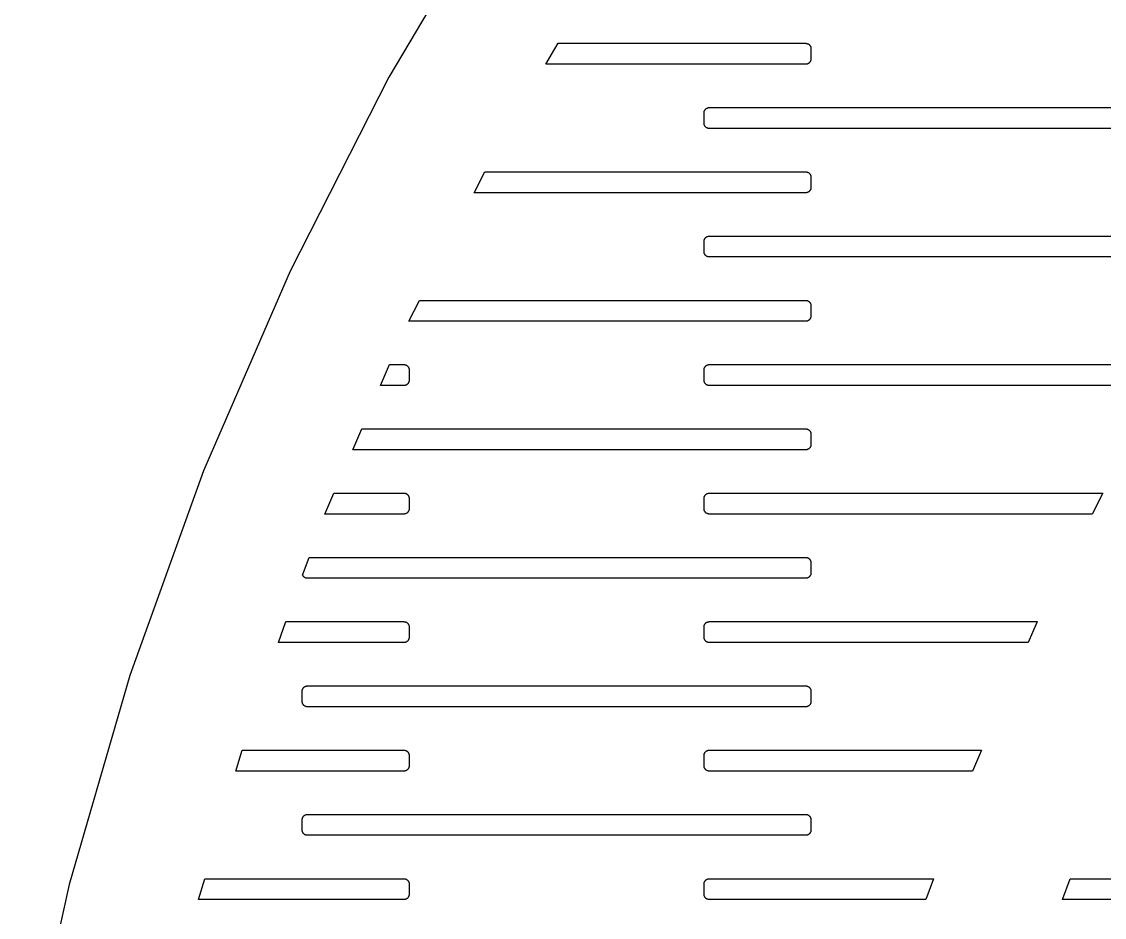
# Model space of a CAD drawing. Header units: metres. Extents: x -216 to 216, y -216 to 216.
# Drawn here: x -211.8 to -144.4, y 51.6 to 107.3 of the extents above; entities that cross this region are included whole.
import ezdxf

# ---------------------------------------------------------------- set-up
doc = ezdxf.new("R2010")
doc.units = ezdxf.units.M

msp = doc.modelspace()

# ---------------------------------------------------------------- linework, layer by layer
for p, q in [((-182.035, 115.523), (-188.929, 103.865)), ((-179.159, 104.678), (-178.39, 105.978)), ((-178.39, 105.978), (-162.997, 105.978)), ((-162.997, 105.978), (-162.977, 105.977)), ((-162.977, 105.977), (-162.956, 105.975)), ((-162.956, 105.975), (-162.936, 105.972)), ((-162.936, 105.972), (-162.916, 105.968)), ((-162.916, 105.968), (-162.897, 105.962)), ((-162.897, 105.962), (-162.878, 105.955)), ((-162.878, 105.955), (-162.859, 105.947)), ((-162.859, 105.947), (-162.841, 105.938)), ((-162.841, 105.938), (-162.823, 105.927)), ((-162.823, 105.927), (-162.806, 105.916)), ((-162.806, 105.916), (-162.79, 105.903)), ((-162.79, 105.903), (-162.775, 105.89)), ((-162.775, 105.89), (-162.76, 105.875)), ((-162.76, 105.875), (-162.747, 105.86)), ((-162.747, 105.86), (-162.734, 105.844)), ((-162.734, 105.844), (-162.723, 105.827)), ((-162.723, 105.827), (-162.712, 105.809)), ((-162.712, 105.809), (-162.703, 105.791)), ((-162.703, 105.791), (-162.695, 105.772)), ((-162.695, 105.772), (-162.688, 105.753)), ((-162.688, 105.753), (-162.682, 105.734)), ((-162.682, 105.734), (-162.678, 105.714)), ((-162.678, 105.714), (-162.675, 105.694)), ((-162.675, 105.694), (-162.673, 105.673)), ((-162.673, 105.673), (-162.672, 105.653)), ((-162.672, 105.653), (-162.672, 105.003)), ((-162.997, 104.678), (-179.159, 104.678)), ((-162.977, 104.678), (-162.997, 104.678)), ((-162.956, 104.68), (-162.977, 104.678)), ((-162.936, 104.684), (-162.956, 104.68)), ((-162.916, 104.688), (-162.936, 104.684)), ((-162.897, 104.694), (-162.916, 104.688)), ((-162.878, 104.701), (-162.897, 104.694)), ((-162.859, 104.709), (-162.878, 104.701)), ((-162.841, 104.718), (-162.859, 104.709)), ((-162.823, 104.728), (-162.841, 104.718)), ((-162.806, 104.74), (-162.823, 104.728)), ((-162.79, 104.752), (-162.806, 104.74)), ((-162.775, 104.766), (-162.79, 104.752)), ((-162.76, 104.78), (-162.775, 104.766)), ((-162.747, 104.796), (-162.76, 104.78)), ((-162.734, 104.812), (-162.747, 104.796)), ((-162.723, 104.829), (-162.734, 104.812)), ((-162.712, 104.846), (-162.723, 104.829)), ((-162.703, 104.864), (-162.712, 104.846)), ((-162.695, 104.883), (-162.703, 104.864)), ((-162.688, 104.902), (-162.695, 104.883)), ((-162.682, 104.922), (-162.688, 104.902)), ((-162.678, 104.942), (-162.682, 104.922)), ((-162.675, 104.962), (-162.678, 104.942)), ((-162.673, 104.982), (-162.675, 104.962)), ((-162.672, 105.003), (-162.673, 104.982)), ((-188.929, 103.865), (-195.078, 91.7968)), ((-169.32, 101.694), (-169.316, 101.714)), ((-169.316, 101.714), (-169.312, 101.734)), ((-169.312, 101.734), (-169.306, 101.753)), ((-169.306, 101.753), (-169.299, 101.772)), ((-169.299, 101.772), (-169.291, 101.791)), ((-169.291, 101.791), (-169.282, 101.809)), ((-169.282, 101.809), (-169.272, 101.827)), ((-169.272, 101.827), (-169.26, 101.844)), ((-169.26, 101.844), (-169.248, 101.86)), ((-169.248, 101.86), (-169.234, 101.875)), ((-169.234, 101.875), (-169.22, 101.89)), ((-169.22, 101.89), (-169.204, 101.903)), ((-169.204, 101.903), (-169.188, 101.916)), ((-169.188, 101.916), (-169.171, 101.927)), ((-169.171, 101.927), (-169.154, 101.938)), ((-169.154, 101.938), (-169.136, 101.947)), ((-169.136, 101.947), (-169.117, 101.955)), ((-169.117, 101.955), (-169.098, 101.962)), ((-169.098, 101.962), (-169.078, 101.968)), ((-169.078, 101.968), (-169.058, 101.972)), ((-169.058, 101.972), (-169.038, 101.975)), ((-169.038, 101.975), (-169.018, 101.977)), ((-169.018, 101.977), (-168.997, 101.978)), ((-168.997, 101.978), (-137.997, 101.978)), ((-169.322, 101.673), (-169.32, 101.694)), ((-169.322, 101.653), (-169.322, 101.673)), ((-169.322, 101.003), (-169.322, 101.653)), ((-169.322, 100.982), (-169.322, 101.003)), ((-169.32, 100.962), (-169.322, 100.982)), ((-169.316, 100.942), (-169.32, 100.962)), ((-169.312, 100.922), (-169.316, 100.942)), ((-169.306, 100.902), (-169.312, 100.922)), ((-169.299, 100.883), (-169.306, 100.902)), ((-169.291, 100.864), (-169.299, 100.883)), ((-169.282, 100.846), (-169.291, 100.864)), ((-169.272, 100.829), (-169.282, 100.846)), ((-169.26, 100.812), (-169.272, 100.829)), ((-169.248, 100.796), (-169.26, 100.812)), ((-169.234, 100.78), (-169.248, 100.796)), ((-169.22, 100.766), (-169.234, 100.78)), ((-169.204, 100.752), (-169.22, 100.766)), ((-169.188, 100.74), (-169.204, 100.752)), ((-169.171, 100.728), (-169.188, 100.74)), ((-169.154, 100.718), (-169.171, 100.728)), ((-169.136, 100.709), (-169.154, 100.718)), ((-169.117, 100.701), (-169.136, 100.709)), ((-169.098, 100.694), (-169.117, 100.701)), ((-169.078, 100.688), (-169.098, 100.694)), ((-169.058, 100.684), (-169.078, 100.688)), ((-169.038, 100.68), (-169.058, 100.684)), ((-169.018, 100.678), (-169.038, 100.68)), ((-168.997, 100.678), (-169.018, 100.678)), ((-137.997, 100.678), (-168.997, 100.678)), ((-183.617, 96.6778), (-182.955, 97.9778)), ((-182.955, 97.9778), (-162.997, 97.9778)), ((-162.997, 97.9778), (-162.977, 97.9772)), ((-162.977, 97.9772), (-162.956, 97.9752)), ((-162.956, 97.9752), (-162.936, 97.972)), ((-162.936, 97.972), (-162.916, 97.9676)), ((-162.916, 97.9676), (-162.897, 97.9619)), ((-162.897, 97.9619), (-162.878, 97.955)), ((-162.878, 97.955), (-162.859, 97.9469)), ((-162.859, 97.9469), (-162.841, 97.9376)), ((-162.841, 97.9376), (-162.823, 97.9272)), ((-162.823, 97.9272), (-162.806, 97.9157)), ((-162.806, 97.9157), (-162.79, 97.9032)), ((-162.79, 97.9032), (-162.775, 97.8897)), ((-162.775, 97.8897), (-162.76, 97.8753)), ((-162.76, 97.8753), (-162.747, 97.86)), ((-162.747, 97.86), (-162.734, 97.8438)), ((-162.734, 97.8438), (-162.723, 97.8269)), ((-162.723, 97.8269), (-162.712, 97.8094)), ((-162.712, 97.8094), (-162.703, 97.7912)), ((-162.703, 97.7912), (-162.695, 97.7724)), ((-162.695, 97.7724), (-162.688, 97.7532)), ((-162.688, 97.7532), (-162.682, 97.7336)), ((-162.682, 97.7336), (-162.678, 97.7137)), ((-162.678, 97.7137), (-162.675, 97.6935)), ((-162.675, 97.6935), (-162.673, 97.6732)), ((-162.673, 97.6732), (-162.672, 97.6528)), ((-162.672, 97.0028), (-162.673, 96.9824)), ((-162.672, 97.6528), (-162.672, 97.0028)), ((-162.997, 96.6778), (-183.617, 96.6778)), ((-162.977, 96.6784), (-162.997, 96.6778)), ((-162.956, 96.6804), (-162.977, 96.6784)), ((-162.936, 96.6835), (-162.956, 96.6804)), ((-162.916, 96.688), (-162.936, 96.6835)), ((-162.897, 96.6937), (-162.916, 96.688)), ((-162.878, 96.7006), (-162.897, 96.6937)), ((-162.859, 96.7087), (-162.878, 96.7006)), ((-162.841, 96.718), (-162.859, 96.7087)), ((-162.823, 96.7284), (-162.841, 96.718)), ((-162.806, 96.7399), (-162.823, 96.7284)), ((-162.79, 96.7524), (-162.806, 96.7399)), ((-162.775, 96.7659), (-162.79, 96.7524)), ((-162.76, 96.7803), (-162.775, 96.7659)), ((-162.747, 96.7956), (-162.76, 96.7803)), ((-162.734, 96.8118), (-162.747, 96.7956)), ((-162.723, 96.8287), (-162.734, 96.8118)), ((-162.712, 96.8462), (-162.723, 96.8287)), ((-162.703, 96.8644), (-162.712, 96.8462)), ((-162.695, 96.8831), (-162.703, 96.8644)), ((-162.688, 96.9024), (-162.695, 96.8831)), ((-162.682, 96.922), (-162.688, 96.9024)), ((-162.678, 96.9419), (-162.682, 96.922)), ((-162.675, 96.9621), (-162.678, 96.9419)), ((-162.673, 96.9824), (-162.675, 96.9621)), ((-169.322, 93.6732), (-169.32, 93.6935)), ((-169.322, 93.6528), (-169.322, 93.6732)), ((-169.322, 93.0028), (-169.322, 93.6528)), ((-169.32, 93.6935), (-169.316, 93.7137)), ((-169.316, 93.7137), (-169.312, 93.7336)), ((-169.312, 93.7336), (-169.306, 93.7532)), ((-169.306, 93.7532), (-169.299, 93.7724)), ((-169.299, 93.7724), (-169.291, 93.7912)), ((-169.291, 93.7912), (-169.282, 93.8094)), ((-169.282, 93.8094), (-169.272, 93.8269)), ((-169.272, 93.8269), (-169.26, 93.8438)), ((-169.26, 93.8438), (-169.248, 93.86)), ((-169.248, 93.86), (-169.234, 93.8753)), ((-169.234, 93.8753), (-169.22, 93.8897)), ((-169.22, 93.8897), (-169.204, 93.9032)), ((-169.204, 93.9032), (-169.188, 93.9157)), ((-169.188, 93.9157), (-169.171, 93.9272)), ((-169.171, 93.9272), (-169.154, 93.9376)), ((-169.154, 93.9376), (-169.136, 93.9469)), ((-169.136, 93.9469), (-169.117, 93.955)), ((-169.117, 93.955), (-169.098, 93.9619)), ((-169.098, 93.9619), (-169.078, 93.9676)), ((-169.078, 93.9676), (-169.058, 93.972)), ((-169.058, 93.972), (-169.038, 93.9752)), ((-169.038, 93.9752), (-169.018, 93.9772)), ((-169.018, 93.9772), (-168.997, 93.9778)), ((-168.997, 93.9778), (-137.997, 93.9778)), ((-169.322, 92.9824), (-169.322, 93.0028)), ((-169.32, 92.9621), (-169.322, 92.9824)), ((-169.316, 92.9419), (-169.32, 92.9621)), ((-169.312, 92.922), (-169.316, 92.9419)), ((-169.306, 92.9024), (-169.312, 92.922)), ((-169.299, 92.8831), (-169.306, 92.9024)), ((-169.291, 92.8644), (-169.299, 92.8831)), ((-169.282, 92.8462), (-169.291, 92.8644)), ((-169.272, 92.8287), (-169.282, 92.8462)), ((-169.26, 92.8118), (-169.272, 92.8287)), ((-169.248, 92.7956), (-169.26, 92.8118)), ((-169.234, 92.7803), (-169.248, 92.7956)), ((-169.22, 92.7659), (-169.234, 92.7803)), ((-169.204, 92.7524), (-169.22, 92.7659)), ((-169.188, 92.7399), (-169.204, 92.7524)), ((-169.171, 92.7284), (-169.188, 92.7399)), ((-169.154, 92.718), (-169.171, 92.7284)), ((-169.136, 92.7087), (-169.154, 92.718)), ((-169.117, 92.7006), (-169.136, 92.7087)), ((-169.098, 92.6937), (-169.117, 92.7006)), ((-169.078, 92.688), (-169.098, 92.6937)), ((-169.058, 92.6835), (-169.078, 92.688)), ((-169.038, 92.6804), (-169.058, 92.6835)), ((-169.018, 92.6784), (-169.038, 92.6804)), ((-168.997, 92.6778), (-169.018, 92.6784)), ((-137.997, 92.6778), (-168.997, 92.6778)), ((-195.078, 91.7968), (-200.457, 79.3666)), ((-187.693, 88.6778), (-187.031, 89.9778)), ((-187.031, 89.9778), (-162.997, 89.9778)), ((-162.997, 89.9778), (-162.977, 89.9772)), ((-162.977, 89.9772), (-162.956, 89.9752)), ((-162.956, 89.9752), (-162.936, 89.972)), ((-162.936, 89.972), (-162.916, 89.9676)), ((-162.916, 89.9676), (-162.897, 89.9619)), ((-162.897, 89.9619), (-162.878, 89.955)), ((-162.878, 89.955), (-162.859, 89.9469)), ((-162.859, 89.9469), (-162.841, 89.9376)), ((-162.841, 89.9376), (-162.823, 89.9272)), ((-162.823, 89.9272), (-162.806, 89.9157)), ((-162.806, 89.9157), (-162.79, 89.9032)), ((-162.79, 89.9032), (-162.775, 89.8897)), ((-162.775, 89.8897), (-162.76, 89.8753)), ((-162.76, 89.8753), (-162.747, 89.86)), ((-162.747, 89.86), (-162.734, 89.8438)), ((-162.734, 89.8438), (-162.723, 89.8269)), ((-162.723, 89.8269), (-162.712, 89.8094)), ((-162.712, 89.8094), (-162.703, 89.7912)), ((-162.703, 89.7912), (-162.695, 89.7724)), ((-162.695, 89.7724), (-162.688, 89.7532)), ((-162.688, 89.7532), (-162.682, 89.7336)), ((-162.682, 89.7336), (-162.678, 89.7137)), ((-162.678, 89.7137), (-162.675, 89.6935)), ((-162.675, 89.6935), (-162.673, 89.6732)), ((-162.673, 89.6732), (-162.672, 89.6528)), ((-162.672, 89.6528), (-162.672, 89.0028)), ((-162.682, 88.922), (-162.688, 88.9024)), ((-162.678, 88.9419), (-162.682, 88.922)), ((-162.675, 88.9621), (-162.678, 88.9419)), ((-162.673, 88.9824), (-162.675, 88.9621)), ((-162.672, 89.0028), (-162.673, 88.9824)), ((-162.997, 88.6778), (-187.693, 88.6778)), ((-162.977, 88.6784), (-162.997, 88.6778)), ((-162.956, 88.6804), (-162.977, 88.6784)), ((-162.936, 88.6835), (-162.956, 88.6804)), ((-162.916, 88.688), (-162.936, 88.6835)), ((-162.897, 88.6937), (-162.916, 88.688)), ((-162.878, 88.7006), (-162.897, 88.6937)), ((-162.859, 88.7087), (-162.878, 88.7006)), ((-162.841, 88.718), (-162.859, 88.7087)), ((-162.823, 88.7284), (-162.841, 88.718)), ((-162.806, 88.7399), (-162.823, 88.7284)), ((-162.79, 88.7524), (-162.806, 88.7399)), ((-162.775, 88.7659), (-162.79, 88.7524)), ((-162.76, 88.7803), (-162.775, 88.7659)), ((-162.747, 88.7956), (-162.76, 88.7803)), ((-162.734, 88.8118), (-162.747, 88.7956)), ((-162.723, 88.8287), (-162.734, 88.8118)), ((-162.712, 88.8462), (-162.723, 88.8287)), ((-162.703, 88.8644), (-162.712, 88.8462)), ((-162.695, 88.8831), (-162.703, 88.8644)), ((-162.688, 88.9024), (-162.695, 88.8831)), ((-189.446, 84.6778), (-188.884, 85.9778)), ((-188.884, 85.9778), (-187.997, 85.9778)), ((-187.997, 85.9778), (-187.977, 85.9772)), ((-187.977, 85.9772), (-187.956, 85.9752)), ((-187.956, 85.9752), (-187.936, 85.972)), ((-187.936, 85.972), (-187.916, 85.9676)), ((-187.916, 85.9676), (-187.897, 85.9619)), ((-187.897, 85.9619), (-187.878, 85.955)), ((-187.878, 85.955), (-187.859, 85.9469)), ((-187.859, 85.9469), (-187.841, 85.9376)), ((-187.841, 85.9376), (-187.823, 85.9272)), ((-187.823, 85.9272), (-187.806, 85.9157)), ((-187.806, 85.9157), (-187.79, 85.9032)), ((-187.79, 85.9032), (-187.775, 85.8897)), ((-187.775, 85.8897), (-187.76, 85.8753)), ((-187.76, 85.8753), (-187.747, 85.86)), ((-187.747, 85.86), (-187.734, 85.8438)), ((-187.734, 85.8438), (-187.723, 85.8269)), ((-187.723, 85.8269), (-187.712, 85.8094)), ((-187.712, 85.8094), (-187.703, 85.7912)), ((-187.703, 85.7912), (-187.695, 85.7724)), ((-187.695, 85.7724), (-187.688, 85.7532)), ((-187.688, 85.7532), (-187.682, 85.7336)), ((-187.682, 85.7336), (-187.678, 85.7137)), ((-187.678, 85.7137), (-187.675, 85.6935)), ((-187.675, 85.6935), (-187.673, 85.6732)), ((-187.673, 85.6732), (-187.672, 85.6528)), ((-187.672, 85.6528), (-187.672, 85.0028)), ((-169.322, 85.6732), (-169.32, 85.6935)), ((-169.322, 85.6528), (-169.322, 85.6732)), ((-169.322, 85.0028), (-169.322, 85.6528)), ((-169.32, 85.6935), (-169.316, 85.7137)), ((-169.316, 85.7137), (-169.312, 85.7336)), ((-169.312, 85.7336), (-169.306, 85.7532)), ((-169.306, 85.7532), (-169.299, 85.7724)), ((-169.299, 85.7724), (-169.291, 85.7912)), ((-169.291, 85.7912), (-169.282, 85.8094)), ((-169.282, 85.8094), (-169.272, 85.8269)), ((-169.272, 85.8269), (-169.26, 85.8438)), ((-169.26, 85.8438), (-169.248, 85.86)), ((-169.248, 85.86), (-169.234, 85.8753)), ((-169.234, 85.8753), (-169.22, 85.8897)), ((-169.22, 85.8897), (-169.204, 85.9032)), ((-169.204, 85.9032), (-169.188, 85.9157)), ((-169.188, 85.9157), (-169.171, 85.9272)), ((-169.171, 85.9272), (-169.154, 85.9376)), ((-169.154, 85.9376), (-169.136, 85.9469)), ((-169.136, 85.9469), (-169.117, 85.955)), ((-169.117, 85.955), (-169.098, 85.9619)), ((-169.098, 85.9619), (-169.078, 85.9676)), ((-169.078, 85.9676), (-169.058, 85.972)), ((-169.058, 85.972), (-169.038, 85.9752)), ((-169.038, 85.9752), (-169.018, 85.9772)), ((-169.018, 85.9772), (-168.997, 85.9778)), ((-168.997, 85.9778), (-139.88, 85.9778)), ((-187.695, 84.8831), (-187.703, 84.8644)), ((-187.688, 84.9024), (-187.695, 84.8831)), ((-187.682, 84.922), (-187.688, 84.9024)), ((-187.678, 84.9419), (-187.682, 84.922)), ((-187.675, 84.9621), (-187.678, 84.9419)), ((-187.673, 84.9824), (-187.675, 84.9621)), ((-187.672, 85.0028), (-187.673, 84.9824)), ((-169.322, 84.9824), (-169.322, 85.0028)), ((-169.32, 84.9621), (-169.322, 84.9824)), ((-169.316, 84.9419), (-169.32, 84.9621)), ((-169.312, 84.922), (-169.316, 84.9419)), ((-169.306, 84.9024), (-169.312, 84.922)), ((-169.299, 84.8831), (-169.306, 84.9024)), ((-169.291, 84.8644), (-169.299, 84.8831)), ((-187.997, 84.6778), (-189.446, 84.6778)), ((-187.977, 84.6784), (-187.997, 84.6778)), ((-187.956, 84.6804), (-187.977, 84.6784)), ((-187.936, 84.6835), (-187.956, 84.6804)), ((-187.916, 84.688), (-187.936, 84.6835)), ((-187.897, 84.6937), (-187.916, 84.688)), ((-187.878, 84.7006), (-187.897, 84.6937)), ((-187.859, 84.7087), (-187.878, 84.7006)), ((-187.841, 84.718), (-187.859, 84.7087)), ((-187.823, 84.7284), (-187.841, 84.718)), ((-187.806, 84.7399), (-187.823, 84.7284)), ((-187.79, 84.7524), (-187.806, 84.7399)), ((-187.775, 84.7659), (-187.79, 84.7524)), ((-187.76, 84.7803), (-187.775, 84.7659)), ((-187.747, 84.7956), (-187.76, 84.7803)), ((-187.734, 84.8118), (-187.747, 84.7956)), ((-187.723, 84.8287), (-187.734, 84.8118)), ((-187.712, 84.8462), (-187.723, 84.8287)), ((-187.703, 84.8644), (-187.712, 84.8462)), ((-169.282, 84.8462), (-169.291, 84.8644)), ((-169.272, 84.8287), (-169.282, 84.8462)), ((-169.26, 84.8118), (-169.272, 84.8287)), ((-169.248, 84.7956), (-169.26, 84.8118)), ((-169.234, 84.7803), (-169.248, 84.7956)), ((-169.22, 84.7659), (-169.234, 84.7803)), ((-169.204, 84.7524), (-169.22, 84.7659)), ((-169.188, 84.7399), (-169.204, 84.7524)), ((-169.171, 84.7284), (-169.188, 84.7399)), ((-169.154, 84.718), (-169.171, 84.7284)), ((-169.136, 84.7087), (-169.154, 84.718)), ((-169.117, 84.7006), (-169.136, 84.7087)), ((-169.098, 84.6937), (-169.117, 84.7006)), ((-169.078, 84.688), (-169.098, 84.6937)), ((-169.058, 84.6835), (-169.078, 84.688)), ((-169.038, 84.6804), (-169.058, 84.6835)), ((-169.018, 84.6784), (-169.038, 84.6804)), ((-168.997, 84.6778), (-169.018, 84.6784)), ((-140.649, 84.6778), (-168.997, 84.6778)), ((-191.177, 80.6778), (-190.615, 81.9778)), ((-190.615, 81.9778), (-162.997, 81.9778)), ((-162.997, 81.9778), (-162.977, 81.9772)), ((-162.977, 81.9772), (-162.956, 81.9752)), ((-162.956, 81.9752), (-162.936, 81.972)), ((-162.936, 81.972), (-162.916, 81.9676)), ((-162.916, 81.9676), (-162.897, 81.9619)), ((-162.897, 81.9619), (-162.878, 81.955)), ((-162.878, 81.955), (-162.859, 81.9469)), ((-162.859, 81.9469), (-162.841, 81.9376)), ((-162.841, 81.9376), (-162.823, 81.9272)), ((-162.823, 81.9272), (-162.806, 81.9157)), ((-162.806, 81.9157), (-162.79, 81.9032)), ((-162.79, 81.9032), (-162.775, 81.8897)), ((-162.775, 81.8897), (-162.76, 81.8753)), ((-162.76, 81.8753), (-162.747, 81.86)), ((-162.747, 81.86), (-162.734, 81.8438)), ((-162.734, 81.8438), (-162.723, 81.8269)), ((-162.723, 81.8269), (-162.712, 81.8094)), ((-162.712, 81.8094), (-162.703, 81.7912)), ((-162.703, 81.7912), (-162.695, 81.7724)), ((-162.695, 81.7724), (-162.688, 81.7532)), ((-162.688, 81.7532), (-162.682, 81.7336)), ((-162.682, 81.7336), (-162.678, 81.7137)), ((-162.678, 81.7137), (-162.675, 81.6935)), ((-162.675, 81.6935), (-162.673, 81.6732)), ((-162.673, 81.6732), (-162.672, 81.6528)), ((-162.672, 81.6528), (-162.672, 81.0028)), ((-162.712, 80.8462), (-162.723, 80.8287)), ((-162.703, 80.8644), (-162.712, 80.8462)), ((-162.695, 80.8831), (-162.703, 80.8644)), ((-162.688, 80.9024), (-162.695, 80.8831)), ((-162.682, 80.922), (-162.688, 80.9024)), ((-162.678, 80.9419), (-162.682, 80.922)), ((-162.675, 80.9621), (-162.678, 80.9419)), ((-162.673, 80.9824), (-162.675, 80.9621)), ((-162.672, 81.0028), (-162.673, 80.9824)), ((-162.997, 80.6778), (-191.177, 80.6778)), ((-162.977, 80.6784), (-162.997, 80.6778)), ((-162.956, 80.6804), (-162.977, 80.6784)), ((-162.936, 80.6835), (-162.956, 80.6804)), ((-162.916, 80.688), (-162.936, 80.6835)), ((-162.897, 80.6937), (-162.916, 80.688)), ((-162.878, 80.7006), (-162.897, 80.6937)), ((-162.859, 80.7087), (-162.878, 80.7006)), ((-162.841, 80.718), (-162.859, 80.7087)), ((-162.823, 80.7284), (-162.841, 80.718)), ((-162.806, 80.7399), (-162.823, 80.7284)), ((-162.79, 80.7524), (-162.806, 80.7399)), ((-162.775, 80.7659), (-162.79, 80.7524)), ((-162.76, 80.7803), (-162.775, 80.7659)), ((-162.747, 80.7956), (-162.76, 80.7803)), ((-162.734, 80.8118), (-162.747, 80.7956)), ((-162.723, 80.8287), (-162.734, 80.8118)), ((-200.457, 79.3666), (-205.045, 66.6232)), ((-192.908, 76.6778), (-192.346, 77.9778)), ((-192.346, 77.9778), (-187.997, 77.9778)), ((-187.997, 77.9778), (-187.977, 77.9772)), ((-187.977, 77.9772), (-187.956, 77.9752)), ((-187.956, 77.9752), (-187.936, 77.972)), ((-187.936, 77.972), (-187.916, 77.9676)), ((-187.916, 77.9676), (-187.897, 77.9619)), ((-187.897, 77.9619), (-187.878, 77.955)), ((-187.878, 77.955), (-187.859, 77.9469)), ((-187.859, 77.9469), (-187.841, 77.9376)), ((-187.841, 77.9376), (-187.823, 77.9272)), ((-187.823, 77.9272), (-187.806, 77.9157)), ((-187.806, 77.9157), (-187.79, 77.9032)), ((-187.79, 77.9032), (-187.775, 77.8897)), ((-187.775, 77.8897), (-187.76, 77.8753)), ((-187.76, 77.8753), (-187.747, 77.86)), ((-187.747, 77.86), (-187.734, 77.8438)), ((-187.734, 77.8438), (-187.723, 77.8269)), ((-187.723, 77.8269), (-187.712, 77.8094)), ((-187.712, 77.8094), (-187.703, 77.7912)), ((-187.703, 77.7912), (-187.695, 77.7724)), ((-187.695, 77.7724), (-187.688, 77.7532)), ((-187.688, 77.7532), (-187.682, 77.7336)), ((-187.682, 77.7336), (-187.678, 77.7137)), ((-187.678, 77.7137), (-187.675, 77.6935)), ((-187.675, 77.6935), (-187.673, 77.6732)), ((-187.673, 77.6732), (-187.672, 77.6528)), ((-187.672, 77.6528), (-187.672, 77.0028)), ((-169.322, 77.6732), (-169.32, 77.6935)), ((-169.322, 77.6528), (-169.322, 77.6732)), ((-169.322, 77.0028), (-169.322, 77.6528)), ((-169.32, 77.6935), (-169.316, 77.7137)), ((-169.316, 77.7137), (-169.312, 77.7336)), ((-169.312, 77.7336), (-169.306, 77.7532)), ((-169.306, 77.7532), (-169.299, 77.7724)), ((-169.299, 77.7724), (-169.291, 77.7912)), ((-169.291, 77.7912), (-169.282, 77.8094)), ((-169.282, 77.8094), (-169.272, 77.8269)), ((-169.272, 77.8269), (-169.26, 77.8438)), ((-169.26, 77.8438), (-169.248, 77.86)), ((-169.248, 77.86), (-169.234, 77.8753)), ((-169.234, 77.8753), (-169.22, 77.8897)), ((-169.22, 77.8897), (-169.204, 77.9032)), ((-169.204, 77.9032), (-169.188, 77.9157)), ((-169.188, 77.9157), (-169.171, 77.9272)), ((-169.171, 77.9272), (-169.154, 77.9376)), ((-169.154, 77.9376), (-169.136, 77.9469)), ((-169.136, 77.9469), (-169.117, 77.955)), ((-169.117, 77.955), (-169.098, 77.9619)), ((-169.098, 77.9619), (-169.078, 77.9676)), ((-169.078, 77.9676), (-169.058, 77.972)), ((-169.058, 77.972), (-169.038, 77.9752)), ((-169.038, 77.9752), (-169.018, 77.9772)), ((-169.018, 77.9772), (-168.997, 77.9778)), ((-168.997, 77.9778), (-144.517, 77.9778)), ((-144.517, 77.9778), (-145.179, 76.6778)), ((-187.747, 76.7956), (-187.76, 76.7803)), ((-187.734, 76.8118), (-187.747, 76.7956)), ((-187.723, 76.8287), (-187.734, 76.8118)), ((-187.712, 76.8462), (-187.723, 76.8287)), ((-187.703, 76.8644), (-187.712, 76.8462)), ((-187.695, 76.8831), (-187.703, 76.8644)), ((-187.688, 76.9024), (-187.695, 76.8831)), ((-187.682, 76.922), (-187.688, 76.9024)), ((-187.678, 76.9419), (-187.682, 76.922)), ((-187.675, 76.9621), (-187.678, 76.9419)), ((-187.673, 76.9824), (-187.675, 76.9621)), ((-187.672, 77.0028), (-187.673, 76.9824)), ((-169.322, 76.9824), (-169.322, 77.0028)), ((-169.32, 76.9621), (-169.322, 76.9824)), ((-169.316, 76.9419), (-169.32, 76.9621)), ((-169.312, 76.922), (-169.316, 76.9419)), ((-169.306, 76.9024), (-169.312, 76.922)), ((-169.299, 76.8831), (-169.306, 76.9024)), ((-169.291, 76.8644), (-169.299, 76.8831)), ((-169.282, 76.8462), (-169.291, 76.8644)), ((-169.272, 76.8287), (-169.282, 76.8462)), ((-169.26, 76.8118), (-169.272, 76.8287)), ((-169.248, 76.7956), (-169.26, 76.8118)), ((-169.234, 76.7803), (-169.248, 76.7956)), ((-187.997, 76.6778), (-192.908, 76.6778)), ((-187.977, 76.6784), (-187.997, 76.6778)), ((-187.956, 76.6804), (-187.977, 76.6784)), ((-187.936, 76.6835), (-187.956, 76.6804)), ((-187.916, 76.688), (-187.936, 76.6835)), ((-187.897, 76.6937), (-187.916, 76.688)), ((-187.878, 76.7006), (-187.897, 76.6937)), ((-187.859, 76.7087), (-187.878, 76.7006)), ((-187.841, 76.718), (-187.859, 76.7087)), ((-187.823, 76.7284), (-187.841, 76.718)), ((-187.806, 76.7399), (-187.823, 76.7284)), ((-187.79, 76.7524), (-187.806, 76.7399)), ((-187.775, 76.7659), (-187.79, 76.7524)), ((-187.76, 76.7803), (-187.775, 76.7659)), ((-169.22, 76.7659), (-169.234, 76.7803)), ((-169.204, 76.7524), (-169.22, 76.7659)), ((-169.188, 76.7399), (-169.204, 76.7524)), ((-169.171, 76.7284), (-169.188, 76.7399)), ((-169.154, 76.718), (-169.171, 76.7284)), ((-169.136, 76.7087), (-169.154, 76.718)), ((-169.117, 76.7006), (-169.136, 76.7087)), ((-169.098, 76.6937), (-169.117, 76.7006)), ((-169.078, 76.688), (-169.098, 76.6937)), ((-169.058, 76.6835), (-169.078, 76.688)), ((-169.038, 76.6804), (-169.058, 76.6835)), ((-169.018, 76.6784), (-169.038, 76.6804)), ((-168.997, 76.6778), (-169.018, 76.6784)), ((-145.179, 76.6778), (-168.997, 76.6778)), ((-194.296, 72.875), (-193.899, 73.9778)), ((-193.899, 73.9778), (-162.997, 73.9778)), ((-162.997, 73.9778), (-162.977, 73.9772)), ((-162.977, 73.9772), (-162.956, 73.9752)), ((-162.956, 73.9752), (-162.936, 73.972)), ((-162.936, 73.972), (-162.916, 73.9676)), ((-162.916, 73.9676), (-162.897, 73.9619)), ((-162.897, 73.9619), (-162.878, 73.955)), ((-162.878, 73.955), (-162.859, 73.9469)), ((-162.859, 73.9469), (-162.841, 73.9376)), ((-162.841, 73.9376), (-162.823, 73.9272)), ((-162.823, 73.9272), (-162.806, 73.9157)), ((-162.806, 73.9157), (-162.79, 73.9032)), ((-162.79, 73.9032), (-162.775, 73.8897)), ((-162.775, 73.8897), (-162.76, 73.8753)), ((-162.76, 73.8753), (-162.747, 73.86)), ((-162.747, 73.86), (-162.734, 73.8438)), ((-162.734, 73.8438), (-162.723, 73.8269)), ((-162.723, 73.8269), (-162.712, 73.8094)), ((-162.712, 73.8094), (-162.703, 73.7912)), ((-162.703, 73.7912), (-162.695, 73.7724)), ((-162.695, 73.7724), (-162.688, 73.7532)), ((-162.688, 73.7532), (-162.682, 73.7336)), ((-162.682, 73.7336), (-162.678, 73.7137)), ((-162.678, 73.7137), (-162.675, 73.6935)), ((-162.675, 73.6935), (-162.673, 73.6732)), ((-162.673, 73.6732), (-162.672, 73.6528)), ((-162.672, 73.6528), (-162.672, 73.0028)), ((-194.291, 72.8644), (-194.296, 72.875)), ((-194.282, 72.8462), (-194.291, 72.8644)), ((-194.272, 72.8287), (-194.282, 72.8462)), ((-194.26, 72.8118), (-194.272, 72.8287)), ((-194.248, 72.7956), (-194.26, 72.8118)), ((-194.234, 72.7803), (-194.248, 72.7956)), ((-194.22, 72.7659), (-194.234, 72.7803)), ((-194.204, 72.7524), (-194.22, 72.7659)), ((-194.188, 72.7399), (-194.204, 72.7524)), ((-162.79, 72.7524), (-162.806, 72.7399)), ((-162.775, 72.7659), (-162.79, 72.7524)), ((-162.76, 72.7803), (-162.775, 72.7659)), ((-162.747, 72.7956), (-162.76, 72.7803)), ((-162.734, 72.8118), (-162.747, 72.7956)), ((-162.723, 72.8287), (-162.734, 72.8118)), ((-162.712, 72.8462), (-162.723, 72.8287)), ((-162.703, 72.8644), (-162.712, 72.8462)), ((-162.695, 72.8831), (-162.703, 72.8644)), ((-162.688, 72.9024), (-162.695, 72.8831)), ((-162.682, 72.922), (-162.688, 72.9024)), ((-162.678, 72.9419), (-162.682, 72.922)), ((-162.675, 72.9621), (-162.678, 72.9419)), ((-162.673, 72.9824), (-162.675, 72.9621)), ((-162.672, 73.0028), (-162.673, 72.9824)), ((-194.171, 72.7284), (-194.188, 72.7399)), ((-194.154, 72.718), (-194.171, 72.7284)), ((-194.136, 72.7087), (-194.154, 72.718)), ((-194.117, 72.7006), (-194.136, 72.7087)), ((-194.098, 72.6937), (-194.117, 72.7006)), ((-194.078, 72.688), (-194.098, 72.6937)), ((-194.058, 72.6835), (-194.078, 72.688)), ((-194.038, 72.6804), (-194.058, 72.6835)), ((-194.018, 72.6784), (-194.038, 72.6804)), ((-193.997, 72.6778), (-194.018, 72.6784)), ((-162.997, 72.6778), (-193.997, 72.6778)), ((-162.977, 72.6784), (-162.997, 72.6778)), ((-162.956, 72.6804), (-162.977, 72.6784)), ((-162.936, 72.6835), (-162.956, 72.6804)), ((-162.916, 72.688), (-162.936, 72.6835)), ((-162.897, 72.6937), (-162.916, 72.688)), ((-162.878, 72.7006), (-162.897, 72.6937)), ((-162.859, 72.7087), (-162.878, 72.7006)), ((-162.841, 72.718), (-162.859, 72.7087)), ((-162.823, 72.7284), (-162.841, 72.718)), ((-162.806, 72.7399), (-162.823, 72.7284)), ((-195.807, 68.6778), (-195.339, 69.9778)), ((-195.339, 69.9778), (-187.997, 69.9778)), ((-187.997, 69.9778), (-187.977, 69.9772)), ((-187.977, 69.9772), (-187.956, 69.9752)), ((-187.956, 69.9752), (-187.936, 69.972)), ((-187.936, 69.972), (-187.916, 69.9676)), ((-187.916, 69.9676), (-187.897, 69.9619)), ((-187.897, 69.9619), (-187.878, 69.955)), ((-187.878, 69.955), (-187.859, 69.9469)), ((-187.859, 69.9469), (-187.841, 69.9376)), ((-187.841, 69.9376), (-187.823, 69.9272)), ((-187.823, 69.9272), (-187.806, 69.9157)), ((-187.806, 69.9157), (-187.79, 69.9032)), ((-187.79, 69.9032), (-187.775, 69.8897)), ((-187.775, 69.8897), (-187.76, 69.8753)), ((-187.76, 69.8753), (-187.747, 69.86)), ((-187.747, 69.86), (-187.734, 69.8438)), ((-187.734, 69.8438), (-187.723, 69.8269)), ((-187.723, 69.8269), (-187.712, 69.8094)), ((-187.712, 69.8094), (-187.703, 69.7912)), ((-187.703, 69.7912), (-187.695, 69.7724)), ((-187.695, 69.7724), (-187.688, 69.7532)), ((-187.688, 69.7532), (-187.682, 69.7336)), ((-187.682, 69.7336), (-187.678, 69.7137)), ((-187.678, 69.7137), (-187.675, 69.6935)), ((-187.675, 69.6935), (-187.673, 69.6732)), ((-187.673, 69.6732), (-187.672, 69.6528)), ((-187.672, 69.6528), (-187.672, 69.0028)), ((-169.322, 69.6732), (-169.32, 69.6935)), ((-169.322, 69.6528), (-169.322, 69.6732)), ((-169.322, 69.0028), (-169.322, 69.6528)), ((-169.32, 69.6935), (-169.316, 69.7137)), ((-169.316, 69.7137), (-169.312, 69.7336)), ((-169.312, 69.7336), (-169.306, 69.7532)), ((-169.306, 69.7532), (-169.299, 69.7724)), ((-169.299, 69.7724), (-169.291, 69.7912)), ((-169.291, 69.7912), (-169.282, 69.8094)), ((-169.282, 69.8094), (-169.272, 69.8269)), ((-169.272, 69.8269), (-169.26, 69.8438)), ((-169.26, 69.8438), (-169.248, 69.86)), ((-169.248, 69.86), (-169.234, 69.8753)), ((-169.234, 69.8753), (-169.22, 69.8897)), ((-169.22, 69.8897), (-169.204, 69.9032)), ((-169.204, 69.9032), (-169.188, 69.9157)), ((-169.188, 69.9157), (-169.171, 69.9272)), ((-169.171, 69.9272), (-169.154, 69.9376)), ((-169.154, 69.9376), (-169.136, 69.9469)), ((-169.136, 69.9469), (-169.117, 69.955)), ((-169.117, 69.955), (-169.098, 69.9619)), ((-169.098, 69.9619), (-169.078, 69.9676)), ((-169.078, 69.9676), (-169.058, 69.972)), ((-169.058, 69.972), (-169.038, 69.9752)), ((-169.038, 69.9752), (-169.018, 69.9772)), ((-169.018, 69.9772), (-168.997, 69.9778)), ((-168.997, 69.9778), (-148.593, 69.9778)), ((-148.616, 69.9333), (-149.159, 68.6778)), ((-148.593, 69.9778), (-148.616, 69.9333)), ((-187.859, 68.7087), (-187.878, 68.7006)), ((-187.841, 68.718), (-187.859, 68.7087)), ((-187.823, 68.7284), (-187.841, 68.718)), ((-187.806, 68.7399), (-187.823, 68.7284)), ((-187.79, 68.7524), (-187.806, 68.7399)), ((-187.775, 68.7659), (-187.79, 68.7524)), ((-187.76, 68.7803), (-187.775, 68.7659)), ((-187.747, 68.7956), (-187.76, 68.7803)), ((-187.734, 68.8118), (-187.747, 68.7956)), ((-187.723, 68.8287), (-187.734, 68.8118)), ((-187.712, 68.8462), (-187.723, 68.8287)), ((-187.703, 68.8644), (-187.712, 68.8462)), ((-187.695, 68.8831), (-187.703, 68.8644)), ((-187.688, 68.9024), (-187.695, 68.8831)), ((-187.682, 68.922), (-187.688, 68.9024)), ((-187.678, 68.9419), (-187.682, 68.922)), ((-187.675, 68.9621), (-187.678, 68.9419)), ((-187.673, 68.9824), (-187.675, 68.9621)), ((-187.672, 69.0028), (-187.673, 68.9824)), ((-169.322, 68.9824), (-169.322, 69.0028)), ((-169.32, 68.9621), (-169.322, 68.9824)), ((-169.316, 68.9419), (-169.32, 68.9621)), ((-169.312, 68.922), (-169.316, 68.9419)), ((-169.306, 68.9024), (-169.312, 68.922)), ((-169.299, 68.8831), (-169.306, 68.9024)), ((-169.291, 68.8644), (-169.299, 68.8831)), ((-169.282, 68.8462), (-169.291, 68.8644)), ((-169.272, 68.8287), (-169.282, 68.8462)), ((-169.26, 68.8118), (-169.272, 68.8287)), ((-169.248, 68.7956), (-169.26, 68.8118)), ((-169.234, 68.7803), (-169.248, 68.7956)), ((-169.22, 68.7659), (-169.234, 68.7803)), ((-169.204, 68.7524), (-169.22, 68.7659)), ((-169.188, 68.7399), (-169.204, 68.7524)), ((-169.171, 68.7284), (-169.188, 68.7399)), ((-169.154, 68.718), (-169.171, 68.7284)), ((-169.136, 68.7087), (-169.154, 68.718)), ((-169.117, 68.7006), (-169.136, 68.7087)), ((-187.997, 68.6778), (-195.807, 68.6778)), ((-187.977, 68.6784), (-187.997, 68.6778)), ((-187.956, 68.6804), (-187.977, 68.6784)), ((-187.936, 68.6835), (-187.956, 68.6804)), ((-187.916, 68.688), (-187.936, 68.6835)), ((-187.897, 68.6937), (-187.916, 68.688)), ((-187.878, 68.7006), (-187.897, 68.6937)), ((-169.098, 68.6937), (-169.117, 68.7006)), ((-169.078, 68.688), (-169.098, 68.6937)), ((-169.058, 68.6835), (-169.078, 68.688)), ((-169.038, 68.6804), (-169.058, 68.6835)), ((-169.018, 68.6784), (-169.038, 68.6804)), ((-168.997, 68.6778), (-169.018, 68.6784)), ((-149.159, 68.6778), (-168.997, 68.6778)), ((-205.045, 66.6232), (-208.824, 53.6168)), ((-194.322, 65.6732), (-194.32, 65.6935)), ((-194.322, 65.6528), (-194.322, 65.6732)), ((-194.322, 65.0028), (-194.322, 65.6528)), ((-194.32, 65.6935), (-194.316, 65.7137)), ((-194.316, 65.7137), (-194.312, 65.7336)), ((-194.312, 65.7336), (-194.306, 65.7532)), ((-194.306, 65.7532), (-194.299, 65.7724)), ((-194.299, 65.7724), (-194.291, 65.7912)), ((-194.291, 65.7912), (-194.282, 65.8094)), ((-194.282, 65.8094), (-194.272, 65.8269)), ((-194.272, 65.8269), (-194.26, 65.8438)), ((-194.26, 65.8438), (-194.248, 65.86)), ((-194.248, 65.86), (-194.234, 65.8753)), ((-194.234, 65.8753), (-194.22, 65.8897)), ((-194.22, 65.8897), (-194.204, 65.9032)), ((-194.204, 65.9032), (-194.188, 65.9157)), ((-194.188, 65.9157), (-194.171, 65.9272)), ((-194.171, 65.9272), (-194.154, 65.9376)), ((-194.154, 65.9376), (-194.136, 65.9469)), ((-194.136, 65.9469), (-194.117, 65.955)), ((-194.117, 65.955), (-194.098, 65.9619)), ((-194.098, 65.9619), (-194.078, 65.9676)), ((-194.078, 65.9676), (-194.058, 65.972)), ((-194.058, 65.972), (-194.038, 65.9752)), ((-194.038, 65.9752), (-194.018, 65.9772)), ((-194.018, 65.9772), (-193.997, 65.9778)), ((-193.997, 65.9778), (-162.997, 65.9778)), ((-162.997, 65.9778), (-162.977, 65.9772)), ((-162.977, 65.9772), (-162.956, 65.9752)), ((-162.956, 65.9752), (-162.936, 65.972)), ((-162.936, 65.972), (-162.916, 65.9676)), ((-162.916, 65.9676), (-162.897, 65.9619)), ((-162.897, 65.9619), (-162.878, 65.955)), ((-162.878, 65.955), (-162.859, 65.9469)), ((-162.859, 65.9469), (-162.841, 65.9376)), ((-162.841, 65.9376), (-162.823, 65.9272)), ((-162.823, 65.9272), (-162.806, 65.9157)), ((-162.806, 65.9157), (-162.79, 65.9032)), ((-162.79, 65.9032), (-162.775, 65.8897)), ((-162.775, 65.8897), (-162.76, 65.8753)), ((-162.76, 65.8753), (-162.747, 65.86)), ((-162.747, 65.86), (-162.734, 65.8438)), ((-162.734, 65.8438), (-162.723, 65.8269)), ((-162.723, 65.8269), (-162.712, 65.8094)), ((-162.712, 65.8094), (-162.703, 65.7912)), ((-162.703, 65.7912), (-162.695, 65.7724)), ((-162.695, 65.7724), (-162.688, 65.7532)), ((-162.688, 65.7532), (-162.682, 65.7336)), ((-162.682, 65.7336), (-162.678, 65.7137)), ((-162.678, 65.7137), (-162.675, 65.6935)), ((-162.675, 65.6935), (-162.673, 65.6732)), ((-162.673, 65.6732), (-162.672, 65.6528)), ((-162.672, 65.6528), (-162.672, 65.0028)), ((-194.322, 64.9824), (-194.322, 65.0028)), ((-194.32, 64.9621), (-194.322, 64.9824)), ((-194.316, 64.9419), (-194.32, 64.9621)), ((-194.312, 64.922), (-194.316, 64.9419)), ((-194.306, 64.9024), (-194.312, 64.922)), ((-194.299, 64.8831), (-194.306, 64.9024)), ((-194.291, 64.8644), (-194.299, 64.8831)), ((-194.282, 64.8462), (-194.291, 64.8644)), ((-194.272, 64.8287), (-194.282, 64.8462)), ((-194.26, 64.8118), (-194.272, 64.8287)), ((-194.248, 64.7956), (-194.26, 64.8118)), ((-194.234, 64.7803), (-194.248, 64.7956)), ((-194.22, 64.7659), (-194.234, 64.7803)), ((-194.204, 64.7524), (-194.22, 64.7659)), ((-194.188, 64.7399), (-194.204, 64.7524)), ((-194.171, 64.7284), (-194.188, 64.7399)), ((-194.154, 64.718), (-194.171, 64.7284)), ((-194.136, 64.7087), (-194.154, 64.718)), ((-194.117, 64.7006), (-194.136, 64.7087)), ((-194.098, 64.6937), (-194.117, 64.7006)), ((-194.078, 64.688), (-194.098, 64.6937)), ((-194.058, 64.6835), (-194.078, 64.688)), ((-194.038, 64.6804), (-194.058, 64.6835)), ((-194.018, 64.6784), (-194.038, 64.6804)), ((-193.997, 64.6778), (-194.018, 64.6784)), ((-162.997, 64.6778), (-193.997, 64.6778)), ((-162.977, 64.6784), (-162.997, 64.6778)), ((-162.956, 64.6804), (-162.977, 64.6784)), ((-162.936, 64.6835), (-162.956, 64.6804)), ((-162.916, 64.688), (-162.936, 64.6835)), ((-162.897, 64.6937), (-162.916, 64.688)), ((-162.878, 64.7006), (-162.897, 64.6937)), ((-162.859, 64.7087), (-162.878, 64.7006)), ((-162.841, 64.718), (-162.859, 64.7087)), ((-162.823, 64.7284), (-162.841, 64.718)), ((-162.806, 64.7399), (-162.823, 64.7284)), ((-162.79, 64.7524), (-162.806, 64.7399)), ((-162.775, 64.7659), (-162.79, 64.7524)), ((-162.76, 64.7803), (-162.775, 64.7659)), ((-162.747, 64.7956), (-162.76, 64.7803)), ((-162.734, 64.8118), (-162.747, 64.7956)), ((-162.723, 64.8287), (-162.734, 64.8118)), ((-162.712, 64.8462), (-162.723, 64.8287)), ((-162.703, 64.8644), (-162.712, 64.8462)), ((-162.695, 64.8831), (-162.703, 64.8644)), ((-162.688, 64.9024), (-162.695, 64.8831)), ((-162.682, 64.922), (-162.688, 64.9024)), ((-162.678, 64.9419), (-162.682, 64.922)), ((-162.675, 64.9621), (-162.678, 64.9419)), ((-162.673, 64.9824), (-162.675, 64.9621)), ((-162.672, 65.0028), (-162.673, 64.9824)), ((-198.446, 60.6778), (-198.068, 61.9778)), ((-198.068, 61.9778), (-187.997, 61.9778)), ((-187.997, 61.9778), (-187.977, 61.9772)), ((-187.977, 61.9772), (-187.956, 61.9752)), ((-187.956, 61.9752), (-187.936, 61.972)), ((-187.936, 61.972), (-187.916, 61.9676)), ((-169.078, 61.9676), (-169.058, 61.972)), ((-169.058, 61.972), (-169.038, 61.9752)), ((-169.038, 61.9752), (-169.018, 61.9772)), ((-169.018, 61.9772), (-168.997, 61.9778)), ((-168.997, 61.9778), (-152.059, 61.9778)), ((-152.059, 61.9778), (-152.621, 60.6778)), ((-187.916, 61.9676), (-187.897, 61.9619)), ((-187.897, 61.9619), (-187.878, 61.955)), ((-187.878, 61.955), (-187.859, 61.9469)), ((-187.859, 61.9469), (-187.841, 61.9376)), ((-187.841, 61.9376), (-187.823, 61.9272)), ((-187.823, 61.9272), (-187.806, 61.9157)), ((-187.806, 61.9157), (-187.79, 61.9032)), ((-187.79, 61.9032), (-187.775, 61.8897)), ((-187.775, 61.8897), (-187.76, 61.8753)), ((-187.76, 61.8753), (-187.747, 61.86)), ((-187.747, 61.86), (-187.734, 61.8438)), ((-187.734, 61.8438), (-187.723, 61.8269)), ((-187.723, 61.8269), (-187.712, 61.8094)), ((-187.712, 61.8094), (-187.703, 61.7912)), ((-187.703, 61.7912), (-187.695, 61.7724)), ((-187.695, 61.7724), (-187.688, 61.7532)), ((-187.688, 61.7532), (-187.682, 61.7336)), ((-187.682, 61.7336), (-187.678, 61.7137)), ((-187.678, 61.7137), (-187.675, 61.6935)), ((-187.675, 61.6935), (-187.673, 61.6732)), ((-187.673, 61.6732), (-187.672, 61.6528)), ((-187.672, 61.6528), (-187.672, 61.0028)), ((-169.322, 61.6732), (-169.32, 61.6935)), ((-169.322, 61.6528), (-169.322, 61.6732)), ((-169.322, 61.0028), (-169.322, 61.6528)), ((-169.32, 61.6935), (-169.316, 61.7137)), ((-169.316, 61.7137), (-169.312, 61.7336)), ((-169.312, 61.7336), (-169.306, 61.7532)), ((-169.306, 61.7532), (-169.299, 61.7724)), ((-169.299, 61.7724), (-169.291, 61.7912)), ((-169.291, 61.7912), (-169.282, 61.8094)), ((-169.282, 61.8094), (-169.272, 61.8269)), ((-169.272, 61.8269), (-169.26, 61.8438)), ((-169.26, 61.8438), (-169.248, 61.86)), ((-169.248, 61.86), (-169.234, 61.8753)), ((-169.234, 61.8753), (-169.22, 61.8897)), ((-169.22, 61.8897), (-169.204, 61.9032)), ((-169.204, 61.9032), (-169.188, 61.9157)), ((-169.188, 61.9157), (-169.171, 61.9272)), ((-169.171, 61.9272), (-169.154, 61.9376)), ((-169.154, 61.9376), (-169.136, 61.9469)), ((-169.136, 61.9469), (-169.117, 61.955)), ((-169.117, 61.955), (-169.098, 61.9619)), ((-169.098, 61.9619), (-169.078, 61.9676)), ((-187.997, 60.6778), (-198.446, 60.6778)), ((-187.977, 60.6784), (-187.997, 60.6778)), ((-187.956, 60.6804), (-187.977, 60.6784)), ((-187.936, 60.6835), (-187.956, 60.6804)), ((-187.916, 60.688), (-187.936, 60.6835)), ((-187.897, 60.6937), (-187.916, 60.688)), ((-187.878, 60.7006), (-187.897, 60.6937)), ((-187.859, 60.7087), (-187.878, 60.7006)), ((-187.841, 60.718), (-187.859, 60.7087)), ((-187.823, 60.7284), (-187.841, 60.718)), ((-187.806, 60.7399), (-187.823, 60.7284)), ((-187.79, 60.7524), (-187.806, 60.7399)), ((-187.775, 60.7659), (-187.79, 60.7524)), ((-187.76, 60.7803), (-187.775, 60.7659)), ((-187.747, 60.7956), (-187.76, 60.7803)), ((-187.734, 60.8118), (-187.747, 60.7956)), ((-187.723, 60.8286), (-187.734, 60.8118)), ((-187.712, 60.8462), (-187.723, 60.8286)), ((-187.703, 60.8644), (-187.712, 60.8462)), ((-187.695, 60.8831), (-187.703, 60.8644)), ((-187.688, 60.9024), (-187.695, 60.8831)), ((-187.682, 60.922), (-187.688, 60.9024)), ((-187.678, 60.9419), (-187.682, 60.922)), ((-187.675, 60.9621), (-187.678, 60.9419)), ((-187.673, 60.9824), (-187.675, 60.9621)), ((-187.672, 61.0028), (-187.673, 60.9824)), ((-169.322, 60.9824), (-169.322, 61.0028)), ((-169.32, 60.9621), (-169.322, 60.9824)), ((-169.316, 60.9419), (-169.32, 60.9621)), ((-169.312, 60.922), (-169.316, 60.9419)), ((-169.306, 60.9024), (-169.312, 60.922)), ((-169.299, 60.8831), (-169.306, 60.9024)), ((-169.291, 60.8644), (-169.299, 60.8831)), ((-169.282, 60.8462), (-169.291, 60.8644)), ((-169.272, 60.8286), (-169.282, 60.8462)), ((-169.26, 60.8118), (-169.272, 60.8286)), ((-169.248, 60.7956), (-169.26, 60.8118)), ((-169.234, 60.7803), (-169.248, 60.7956)), ((-169.22, 60.7659), (-169.234, 60.7803)), ((-169.204, 60.7524), (-169.22, 60.7659)), ((-169.188, 60.7399), (-169.204, 60.7524)), ((-169.171, 60.7284), (-169.188, 60.7399)), ((-169.154, 60.718), (-169.171, 60.7284)), ((-169.136, 60.7087), (-169.154, 60.718)), ((-169.117, 60.7006), (-169.136, 60.7087)), ((-169.098, 60.6937), (-169.117, 60.7006)), ((-169.078, 60.688), (-169.098, 60.6937)), ((-169.058, 60.6835), (-169.078, 60.688)), ((-169.038, 60.6804), (-169.058, 60.6835)), ((-169.018, 60.6784), (-169.038, 60.6804)), ((-168.997, 60.6778), (-169.018, 60.6784)), ((-152.621, 60.6778), (-168.997, 60.6778)), ((-194.171, 57.9272), (-194.154, 57.9376)), ((-194.154, 57.9376), (-194.136, 57.9469)), ((-194.136, 57.9469), (-194.117, 57.955)), ((-194.117, 57.955), (-194.098, 57.9619)), ((-194.098, 57.9619), (-194.078, 57.9676)), ((-194.078, 57.9676), (-194.058, 57.972)), ((-194.058, 57.972), (-194.038, 57.9752)), ((-194.038, 57.9752), (-194.018, 57.9772)), ((-194.018, 57.9772), (-193.997, 57.9778)), ((-193.997, 57.9778), (-162.997, 57.9778)), ((-162.997, 57.9778), (-162.977, 57.9772)), ((-162.977, 57.9772), (-162.956, 57.9752)), ((-162.956, 57.9752), (-162.936, 57.972)), ((-162.936, 57.972), (-162.916, 57.9676)), ((-162.916, 57.9676), (-162.897, 57.9619)), ((-162.897, 57.9619), (-162.878, 57.955)), ((-162.878, 57.955), (-162.859, 57.9469)), ((-162.859, 57.9469), (-162.841, 57.9376)), ((-162.841, 57.9376), (-162.823, 57.9272)), ((-194.322, 57.6732), (-194.32, 57.6935)), ((-194.322, 57.6528), (-194.322, 57.6732)), ((-194.322, 57.0028), (-194.322, 57.6528)), ((-194.32, 57.6935), (-194.316, 57.7137)), ((-194.316, 57.7137), (-194.312, 57.7336)), ((-194.312, 57.7336), (-194.306, 57.7532)), ((-194.306, 57.7532), (-194.299, 57.7724)), ((-194.299, 57.7724), (-194.291, 57.7912)), ((-194.291, 57.7912), (-194.282, 57.8094)), ((-194.282, 57.8094), (-194.272, 57.8269)), ((-194.272, 57.8269), (-194.26, 57.8438)), ((-194.26, 57.8438), (-194.248, 57.86)), ((-194.248, 57.86), (-194.234, 57.8753)), ((-194.234, 57.8753), (-194.22, 57.8897)), ((-194.22, 57.8897), (-194.204, 57.9032)), ((-194.204, 57.9032), (-194.188, 57.9157)), ((-194.188, 57.9157), (-194.171, 57.9272)), ((-162.823, 57.9272), (-162.806, 57.9157)), ((-162.806, 57.9157), (-162.79, 57.9032)), ((-162.79, 57.9032), (-162.775, 57.8897)), ((-162.775, 57.8897), (-162.76, 57.8753)), ((-162.76, 57.8753), (-162.747, 57.86)), ((-162.747, 57.86), (-162.734, 57.8438)), ((-162.734, 57.8438), (-162.723, 57.8269)), ((-162.723, 57.8269), (-162.712, 57.8094)), ((-162.712, 57.8094), (-162.703, 57.7912)), ((-162.703, 57.7912), (-162.695, 57.7724)), ((-162.695, 57.7724), (-162.688, 57.7532)), ((-162.688, 57.7532), (-162.682, 57.7336)), ((-162.682, 57.7336), (-162.678, 57.7137)), ((-162.678, 57.7137), (-162.675, 57.6935)), ((-162.675, 57.6935), (-162.673, 57.6732)), ((-162.673, 57.6732), (-162.672, 57.6528)), ((-162.672, 57.6528), (-162.672, 57.0028)), ((-194.322, 56.9824), (-194.322, 57.0028)), ((-194.32, 56.9621), (-194.322, 56.9824)), ((-194.316, 56.9419), (-194.32, 56.9621)), ((-194.312, 56.922), (-194.316, 56.9419)), ((-194.306, 56.9024), (-194.312, 56.922)), ((-194.299, 56.8831), (-194.306, 56.9024)), ((-194.291, 56.8644), (-194.299, 56.8831)), ((-194.282, 56.8462), (-194.291, 56.8644)), ((-194.272, 56.8286), (-194.282, 56.8462)), ((-194.26, 56.8118), (-194.272, 56.8286)), ((-194.248, 56.7956), (-194.26, 56.8118)), ((-194.234, 56.7803), (-194.248, 56.7956)), ((-194.22, 56.7659), (-194.234, 56.7803)), ((-194.204, 56.7524), (-194.22, 56.7659)), ((-194.188, 56.7399), (-194.204, 56.7524)), ((-194.171, 56.7284), (-194.188, 56.7399)), ((-194.154, 56.718), (-194.171, 56.7284)), ((-194.136, 56.7087), (-194.154, 56.718)), ((-194.117, 56.7006), (-194.136, 56.7087)), ((-194.098, 56.6937), (-194.117, 56.7006)), ((-194.078, 56.688), (-194.098, 56.6937)), ((-194.058, 56.6835), (-194.078, 56.688)), ((-194.038, 56.6804), (-194.058, 56.6835)), ((-194.018, 56.6784), (-194.038, 56.6804)), ((-193.997, 56.6778), (-194.018, 56.6784)), ((-162.997, 56.6778), (-193.997, 56.6778)), ((-162.977, 56.6784), (-162.997, 56.6778)), ((-162.956, 56.6804), (-162.977, 56.6784)), ((-162.936, 56.6835), (-162.956, 56.6804)), ((-162.916, 56.688), (-162.936, 56.6835)), ((-162.897, 56.6937), (-162.916, 56.688)), ((-162.878, 56.7006), (-162.897, 56.6937)), ((-162.859, 56.7087), (-162.878, 56.7006)), ((-162.841, 56.718), (-162.859, 56.7087)), ((-162.823, 56.7284), (-162.841, 56.718)), ((-162.806, 56.7399), (-162.823, 56.7284)), ((-162.79, 56.7524), (-162.806, 56.7399)), ((-162.775, 56.7659), (-162.79, 56.7524)), ((-162.76, 56.7803), (-162.775, 56.7659)), ((-162.747, 56.7956), (-162.76, 56.7803)), ((-162.734, 56.8118), (-162.747, 56.7956)), ((-162.723, 56.8286), (-162.734, 56.8118)), ((-162.712, 56.8462), (-162.723, 56.8286)), ((-162.703, 56.8644), (-162.712, 56.8462)), ((-162.695, 56.8831), (-162.703, 56.8644)), ((-162.688, 56.9024), (-162.695, 56.8831)), ((-162.682, 56.922), (-162.688, 56.9024)), ((-162.678, 56.9419), (-162.682, 56.922)), ((-162.675, 56.9621), (-162.678, 56.9419)), ((-162.673, 56.9824), (-162.675, 56.9621)), ((-162.672, 57.0028), (-162.673, 56.9824)), ((-200.77, 52.6778), (-200.392, 53.9778)), ((-200.392, 53.9778), (-187.997, 53.9778)), ((-187.997, 53.9778), (-187.977, 53.9772)), ((-187.977, 53.9772), (-187.956, 53.9752)), ((-187.956, 53.9752), (-187.936, 53.972)), ((-187.936, 53.972), (-187.916, 53.9676)), ((-187.916, 53.9676), (-187.897, 53.9619)), ((-187.897, 53.9619), (-187.878, 53.955)), ((-187.878, 53.955), (-187.859, 53.9469)), ((-187.859, 53.9469), (-187.841, 53.9376)), ((-187.841, 53.9376), (-187.823, 53.9272)), ((-187.823, 53.9272), (-187.806, 53.9157)), ((-187.806, 53.9157), (-187.79, 53.9032)), ((-187.79, 53.9032), (-187.775, 53.8897)), ((-187.775, 53.8897), (-187.76, 53.8753)), ((-169.234, 53.8753), (-169.22, 53.8897)), ((-169.22, 53.8897), (-169.204, 53.9032)), ((-169.204, 53.9032), (-169.188, 53.9157)), ((-169.188, 53.9157), (-169.171, 53.9272)), ((-169.171, 53.9272), (-169.154, 53.9376)), ((-169.154, 53.9376), (-169.136, 53.9469)), ((-169.136, 53.9469), (-169.117, 53.955)), ((-169.117, 53.955), (-169.098, 53.9619)), ((-169.098, 53.9619), (-169.078, 53.9676)), ((-169.078, 53.9676), (-169.058, 53.972)), ((-169.058, 53.972), (-169.038, 53.9752)), ((-169.038, 53.9752), (-169.018, 53.9772)), ((-169.018, 53.9772), (-168.997, 53.9778)), ((-168.997, 53.9778), (-155.049, 53.9778)), ((-155.049, 53.9778), (-155.517, 52.6778)), ((-147.018, 52.6778), (-146.55, 53.9778)), ((-146.55, 53.9778), (-137.997, 53.9778)), ((-208.824, 53.6168), (-211.778, 40.3989)), ((-187.76, 53.8753), (-187.747, 53.86)), ((-187.747, 53.86), (-187.734, 53.8438)), ((-187.734, 53.8438), (-187.723, 53.8269)), ((-187.723, 53.8269), (-187.712, 53.8094)), ((-187.712, 53.8094), (-187.703, 53.7912)), ((-187.703, 53.7912), (-187.695, 53.7724)), ((-187.695, 53.7724), (-187.688, 53.7532)), ((-187.688, 53.7532), (-187.682, 53.7336)), ((-187.682, 53.7336), (-187.678, 53.7137)), ((-187.678, 53.7137), (-187.675, 53.6935)), ((-187.675, 53.6935), (-187.673, 53.6732)), ((-187.673, 53.6732), (-187.672, 53.6528)), ((-187.672, 53.6528), (-187.672, 53.0028)), ((-169.322, 53.6732), (-169.32, 53.6935)), ((-169.322, 53.6528), (-169.322, 53.6732)), ((-169.322, 53.0028), (-169.322, 53.6528)), ((-169.32, 53.6935), (-169.316, 53.7137)), ((-169.316, 53.7137), (-169.312, 53.7336)), ((-169.312, 53.7336), (-169.306, 53.7532)), ((-169.306, 53.7532), (-169.299, 53.7724)), ((-169.299, 53.7724), (-169.291, 53.7912)), ((-169.291, 53.7912), (-169.282, 53.8094)), ((-169.282, 53.8094), (-169.272, 53.8269)), ((-169.272, 53.8269), (-169.26, 53.8438)), ((-169.26, 53.8438), (-169.248, 53.86)), ((-169.248, 53.86), (-169.234, 53.8753)), ((-187.997, 52.6778), (-200.77, 52.6778)), ((-187.977, 52.6784), (-187.997, 52.6778)), ((-187.956, 52.6804), (-187.977, 52.6784)), ((-187.936, 52.6835), (-187.956, 52.6804)), ((-187.916, 52.688), (-187.936, 52.6835)), ((-187.897, 52.6937), (-187.916, 52.688)), ((-187.878, 52.7006), (-187.897, 52.6937)), ((-187.859, 52.7087), (-187.878, 52.7006)), ((-187.841, 52.718), (-187.859, 52.7087)), ((-187.823, 52.7284), (-187.841, 52.718)), ((-187.806, 52.7399), (-187.823, 52.7284)), ((-187.79, 52.7524), (-187.806, 52.7399)), ((-187.775, 52.7659), (-187.79, 52.7524)), ((-187.76, 52.7803), (-187.775, 52.7659)), ((-187.747, 52.7956), (-187.76, 52.7803)), ((-187.734, 52.8118), (-187.747, 52.7956)), ((-187.723, 52.8286), (-187.734, 52.8118)), ((-187.712, 52.8462), (-187.723, 52.8286)), ((-187.703, 52.8644), (-187.712, 52.8462)), ((-187.695, 52.8831), (-187.703, 52.8644)), ((-187.688, 52.9024), (-187.695, 52.8831)), ((-187.682, 52.922), (-187.688, 52.9024)), ((-187.678, 52.9419), (-187.682, 52.922)), ((-187.675, 52.9621), (-187.678, 52.9419)), ((-187.673, 52.9824), (-187.675, 52.9621)), ((-187.672, 53.0028), (-187.673, 52.9824)), ((-169.322, 52.9824), (-169.322, 53.0028)), ((-169.32, 52.9621), (-169.322, 52.9824)), ((-169.316, 52.9419), (-169.32, 52.9621)), ((-169.312, 52.922), (-169.316, 52.9419)), ((-169.306, 52.9024), (-169.312, 52.922)), ((-169.299, 52.8831), (-169.306, 52.9024)), ((-169.291, 52.8644), (-169.299, 52.8831)), ((-169.282, 52.8462), (-169.291, 52.8644)), ((-169.272, 52.8286), (-169.282, 52.8462)), ((-169.26, 52.8118), (-169.272, 52.8286)), ((-169.248, 52.7956), (-169.26, 52.8118)), ((-169.234, 52.7803), (-169.248, 52.7956)), ((-169.22, 52.7659), (-169.234, 52.7803)), ((-169.204, 52.7524), (-169.22, 52.7659)), ((-169.188, 52.7399), (-169.204, 52.7524)), ((-169.171, 52.7284), (-169.188, 52.7399)), ((-169.154, 52.718), (-169.171, 52.7284)), ((-169.136, 52.7087), (-169.154, 52.718)), ((-169.117, 52.7006), (-169.136, 52.7087)), ((-169.098, 52.6937), (-169.117, 52.7006)), ((-169.078, 52.688), (-169.098, 52.6937)), ((-169.058, 52.6835), (-169.078, 52.688)), ((-169.038, 52.6804), (-169.058, 52.6835)), ((-169.018, 52.6784), (-169.038, 52.6804)), ((-168.997, 52.6778), (-169.018, 52.6784)), ((-155.517, 52.6778), (-168.997, 52.6778)), ((-137.997, 52.6778), (-147.018, 52.6778))]:
    msp.add_line(p, q)

doc.saveas('drawing.dxf')
